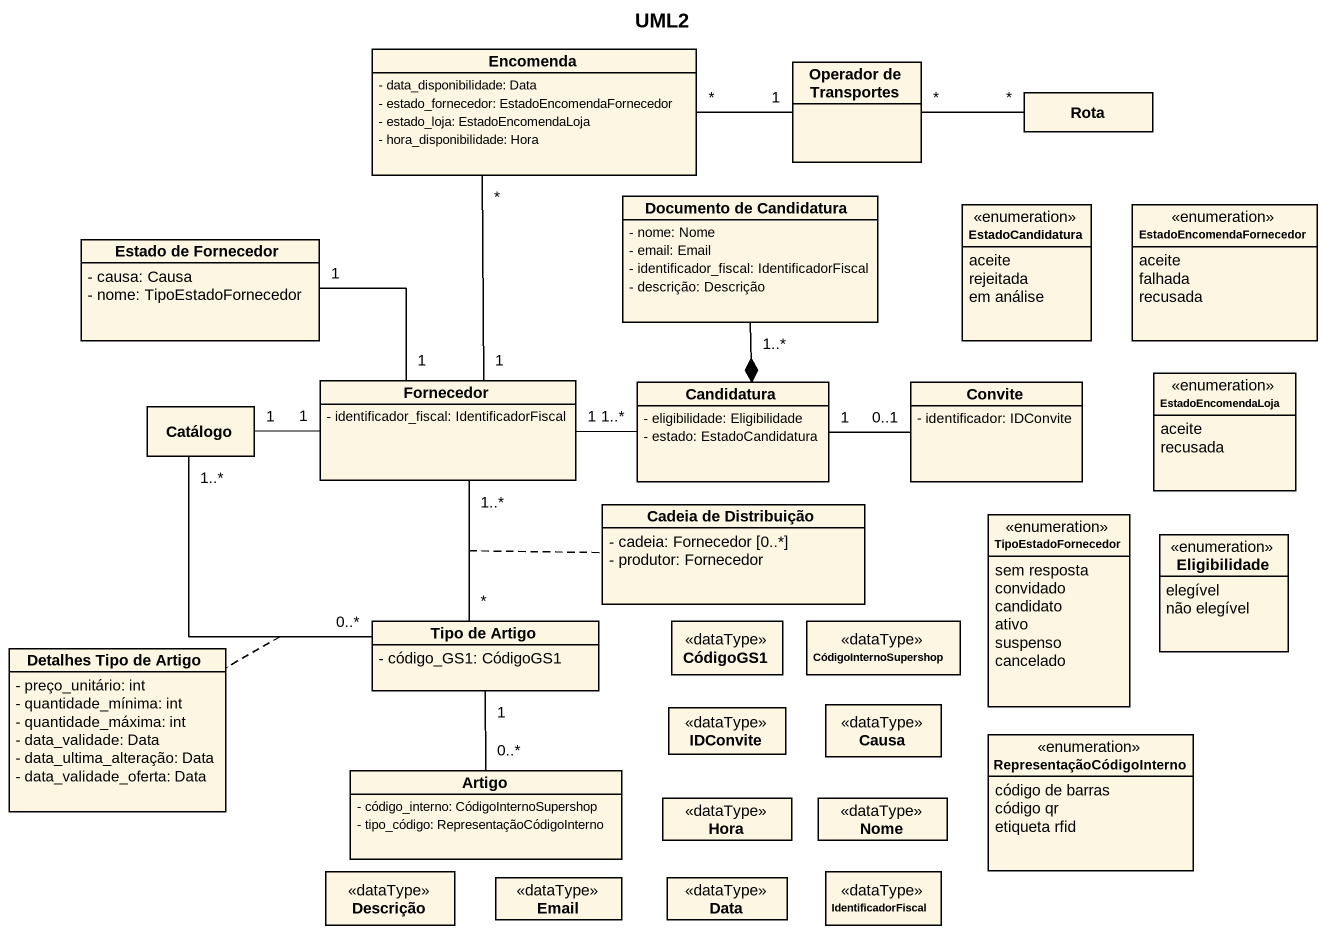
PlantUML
@startuml
title UML2
hide circle
hide empty members
skinparam classAttributeIconSize 0
class Encomenda {
  - data_disponibilidade: Data
  - estado_fornecedor: EstadoEncomendaFornecedor
  - estado_loja: EstadoEncomendaLoja
  - hora_disponibilidade: Hora
}
class "Operador de Transportes" as Operador_de_Transportes
class Rota
class "Documento de Candidatura" as Documento_de_Candidatura {
  - nome: Nome
  - email: Email
  - identificador_fiscal: IdentificadorFiscal
  - descrição: Descrição
}
enum EstadoCandidatura {
  aceite
  rejeitada
  em análise
}
enum EstadoEncomendaFornecedor {
  aceite
  falhada
  recusada
}
class "Estado de Fornecedor" as Estado_de_Fornecedor {
  - causa: Causa
  - nome: TipoEstadoFornecedor
}
class Fornecedor {
  - identificador_fiscal: IdentificadorFiscal
}
class Candidatura {
  - eligibilidade: Eligibilidade
  - estado: EstadoCandidatura
}
class Convite {
  - identificador: IDConvite
}
enum EstadoEncomendaLoja {
  aceite
  recusada
}
class Catálogo
class "Cadeia de Distribuição" as Cadeia_de_Distribuição {
  - cadeia: Fornecedor [0..*]
  - produtor: Fornecedor
}
enum TipoEstadoFornecedor {
  sem resposta
  convidado
  candidato
  ativo
  suspenso
  cancelado
}
enum Eligibilidade {
  elegível
  não elegível
}
class "Detalhes Tipo de Artigo" as Detalhes_Tipo_de_Artigo {
  - preço_unitário: int
  - quantidade_mínima: int
  - quantidade_máxima: int
  - data_validade: Data
  - data_ultima_alteração: Data
  - data_validade_oferta: Data
}
class "Tipo de Artigo" as Tipo_de_Artigo {
  - código_GS1: CódigoGS1
}
class CódigoGS1 <<dataType>>
class CódigoInternoSupershop <<dataType>>
class IDConvite <<dataType>>
class Causa <<dataType>>
class Artigo {
  - código_interno: CódigoInternoSupershop
  - tipo_código: RepresentaçãoCódigoInterno
}
enum RepresentaçãoCódigoInterno {
  código de barras
  código qr
  etiqueta rfid
}
class Hora <<dataType>>
class Nome <<dataType>>
class Descrição <<dataType>>
class Email <<dataType>>
class Data <<dataType>>
class IdentificadorFiscal <<dataType>>
Encomenda "*" -- "1" Fornecedor
Operador_de_Transportes "1" -left- "*" Encomenda
Operador_de_Transportes "*" -right- "*" Rota
Documento_de_Candidatura "1..*" --* Candidatura
Estado_de_Fornecedor "1" -right- "1" Fornecedor
Fornecedor "1" -right- "1..*" Candidatura
Convite "0..1" -left- "1" Candidatura
Catálogo "1" -right- "1" Fornecedor
Tipo_de_Artigo "*" -up- "1..*" Fornecedor
(Tipo_de_Artigo, Fornecedor) .. Cadeia_de_Distribuição
Tipo_de_Artigo "0..*" -up- "1..*" Catálogo
(Tipo_de_Artigo, Catálogo) .. Detalhes_Tipo_de_Artigo
Tipo_de_Artigo "1" -- "0..*" Artigo
@enduml
